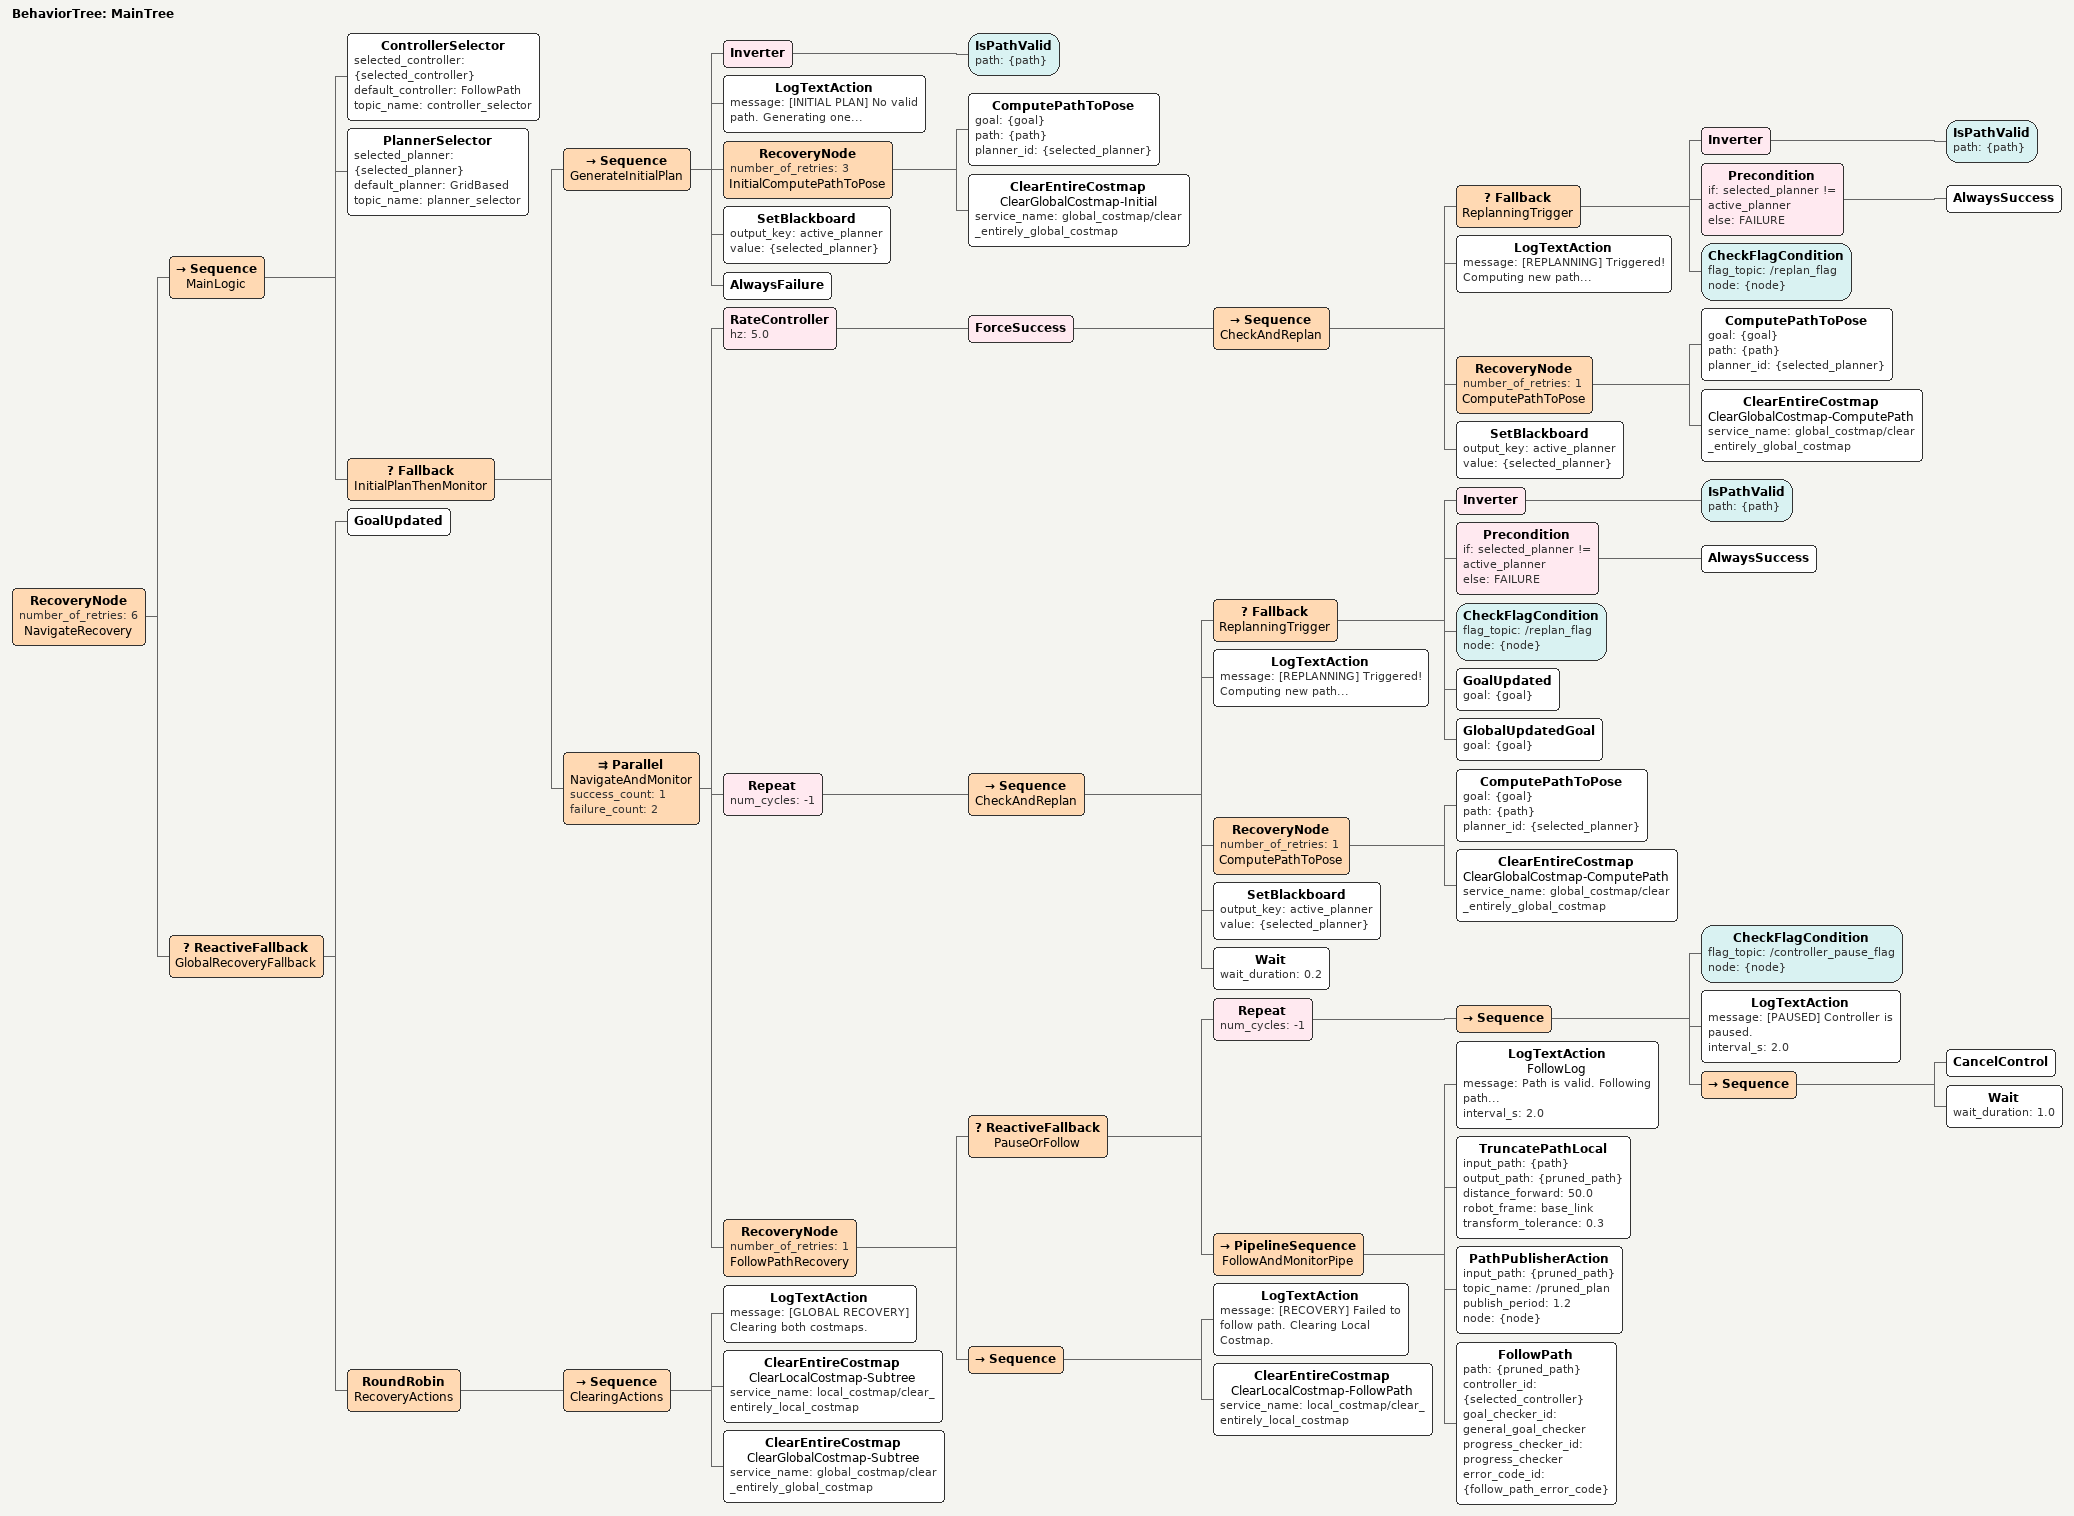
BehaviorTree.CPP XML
<root BTCPP_format="4" main_tree_to_execute="MainTree">
    <BehaviorTree ID="MainTree">
      <RecoveryNode number_of_retries="6" name="NavigateRecovery">
        <Sequence name="MainLogic">
          <ControllerSelector selected_controller="{selected_controller}" default_controller="FollowPath" topic_name="controller_selector"/>
          <PlannerSelector selected_planner="{selected_planner}" default_planner="GridBased" topic_name="planner_selector"/>

          <Fallback name="InitialPlanThenMonitor">
            <Sequence name="GenerateInitialPlan">
              <Inverter><IsPathValid path="{path}"/></Inverter>
              <LogTextAction message="[INITIAL PLAN] No valid path. Generating one..."/>
              <RecoveryNode number_of_retries="3" name="InitialComputePathToPose">
                <ComputePathToPose goal="{goal}" path="{path}" planner_id="{selected_planner}"/>
                <ClearEntireCostmap name="ClearGlobalCostmap-Initial" service_name="global_costmap/clear_entirely_global_costmap"/>
              </RecoveryNode>
              <SetBlackboard output_key="active_planner" value="{selected_planner}"/>
              <AlwaysFailure />
            </Sequence>

            <Parallel name="NavigateAndMonitor" success_count="1" failure_count="2">

              <RateController hz="5.0">
                <ForceSuccess>
                  <Sequence name="CheckAndReplan">
                    <Fallback name="ReplanningTrigger">
                      <Inverter><IsPathValid path="{path}"/></Inverter>
                      <Precondition if="selected_planner != active_planner" else="FAILURE"><AlwaysSuccess /></Precondition>
                      <CheckFlagCondition flag_topic="/replan_flag" node="{node}"/>
                    </Fallback>
                    <LogTextAction message="[REPLANNING] Triggered! Computing new path..."/>
                    <RecoveryNode number_of_retries="1" name="ComputePathToPose">
                      <ComputePathToPose goal="{goal}" path="{path}" planner_id="{selected_planner}"/>
                      <ClearEntireCostmap name="ClearGlobalCostmap-ComputePath" service_name="global_costmap/clear_entirely_global_costmap"/>
                    </RecoveryNode>
                    <SetBlackboard output_key="active_planner" value="{selected_planner}"/>
                  </Sequence>
                </ForceSuccess>
              </RateController>

              <Repeat num_cycles="-1">
                <Sequence name="CheckAndReplan">
                  <Fallback name="ReplanningTrigger">
                    <Inverter><IsPathValid path="{path}"/></Inverter>
                    <Precondition if="selected_planner != active_planner" else="FAILURE"><AlwaysSuccess /></Precondition>
                    <CheckFlagCondition flag_topic="/replan_flag" node="{node}"/>
                    <GoalUpdated goal="{goal}" />
                    <GlobalUpdatedGoal goal="{goal}" />
                  </Fallback>
                  <LogTextAction message="[REPLANNING] Triggered! Computing new path..."/>
                  <RecoveryNode number_of_retries="1" name="ComputePathToPose">
                    <ComputePathToPose goal="{goal}" path="{path}" planner_id="{selected_planner}"/>
                    <ClearEntireCostmap name="ClearGlobalCostmap-ComputePath" service_name="global_costmap/clear_entirely_global_costmap"/>
                  </RecoveryNode>
                  <SetBlackboard output_key="active_planner" value="{selected_planner}"/>

                  <Wait wait_duration="0.2"/>
                </Sequence>
              </Repeat>

              <RecoveryNode number_of_retries="1" name="FollowPathRecovery">
                <ReactiveFallback name="PauseOrFollow">
                  <Repeat num_cycles="-1">
                    <Sequence>
                      <CheckFlagCondition flag_topic="/controller_pause_flag" node="{node}" />
                      <LogTextAction message="[PAUSED] Controller is paused." interval_s="2.0"/>
                      <Sequence>
                        <CancelControl/>
                        <Wait wait_duration="1.0"/>
                      </Sequence>
                    </Sequence>
                  </Repeat>
                  <PipelineSequence name="FollowAndMonitorPipe">
                      <LogTextAction name="FollowLog" message="Path is valid. Following path..." interval_s="2.0" />
                      <TruncatePathLocal input_path="{path}" output_path="{pruned_path}" distance_forward="50.0" robot_frame="base_link" transform_tolerance="0.3"/>
                      <PathPublisherAction input_path="{pruned_path}" topic_name="/pruned_plan" publish_period="1.2" node="{node}" />
                      <FollowPath path="{pruned_path}" controller_id="{selected_controller}" goal_checker_id= "general_goal_checker" progress_checker_id="progress_checker" error_code_id="{follow_path_error_code}"/>
                  </PipelineSequence>
                </ReactiveFallback>
                <Sequence>
                    <LogTextAction message="[RECOVERY] Failed to follow path. Clearing Local Costmap."/>
                    <ClearEntireCostmap name="ClearLocalCostmap-FollowPath" service_name="local_costmap/clear_entirely_local_costmap"/>
                </Sequence>
              </RecoveryNode>
            </Parallel>
          </Fallback>
        </Sequence>

        <ReactiveFallback name="GlobalRecoveryFallback">
          <GoalUpdated/>
          <RoundRobin name="RecoveryActions">
            <Sequence name="ClearingActions">
              <LogTextAction message="[GLOBAL RECOVERY] Clearing both costmaps."/>
              <ClearEntireCostmap name="ClearLocalCostmap-Subtree" service_name="local_costmap/clear_entirely_local_costmap"/>
              <ClearEntireCostmap name="ClearGlobalCostmap-Subtree" service_name="global_costmap/clear_entirely_global_costmap"/>
            </Sequence>
          </RoundRobin>
        </ReactiveFallback>

      </RecoveryNode>
    </BehaviorTree>
</root>
